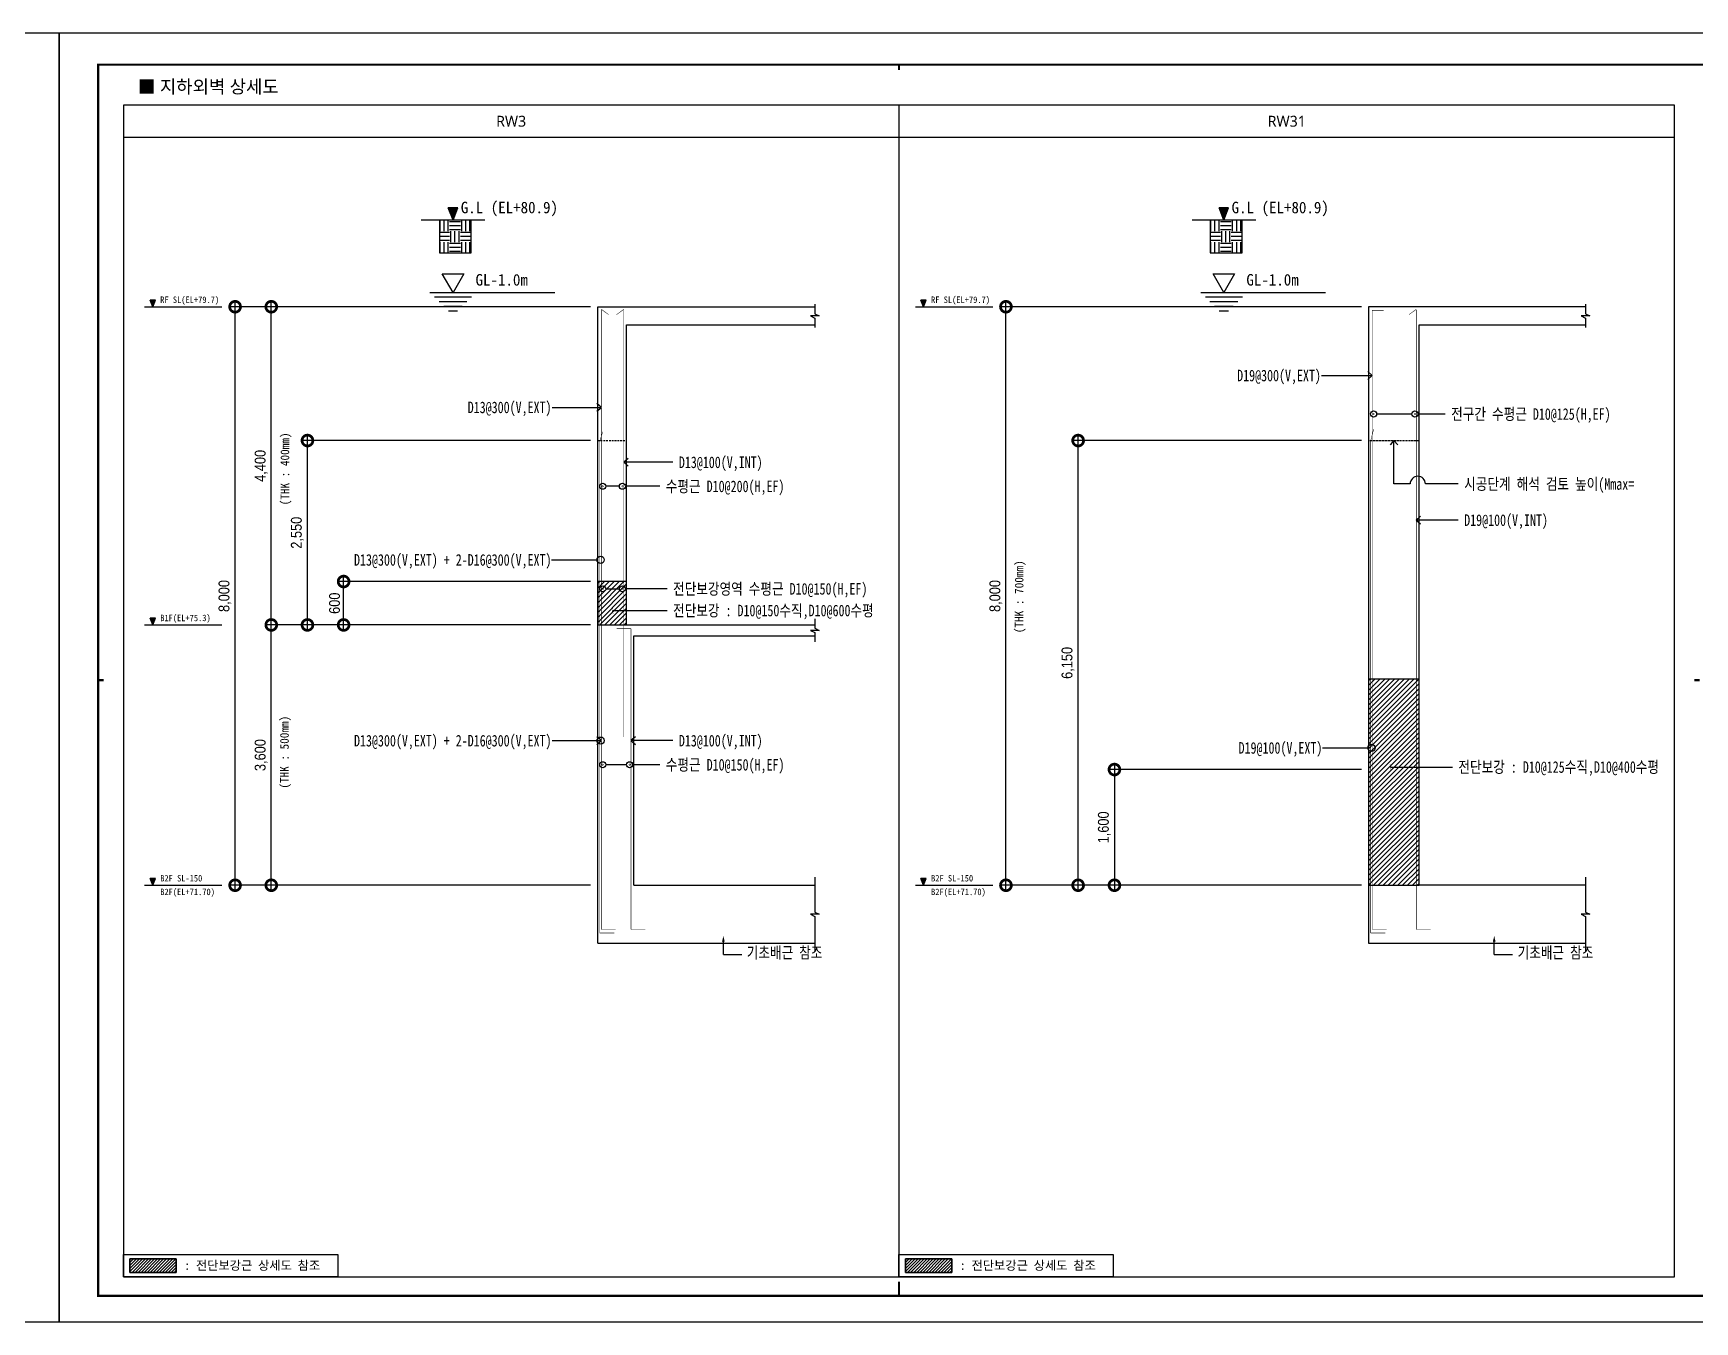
# Model space of a CAD drawing. Header units: millimetres. Extents: x 0 to 252030, y -124740 to 196020.
# Drawn here: x 176072 to 199039, y -71280 to -53460 of the extents above; entities that cross this region are included whole.
import ezdxf
from ezdxf.enums import TextEntityAlignment as Align

# ---------------------------------------------------------------- set-up
doc = ezdxf.new("R2010")
doc.units = ezdxf.units.MM
doc.header["$LTSCALE"] = 30
doc.linetypes.add('H', pattern=[1.3, 0.8, -0.5])
doc.linetypes.add('HID', pattern=[2.3, 1.5, -0.8])
doc.layers.get('DEFPOINTS').update_dxf_attribs({"color": 142})
for name, color, linetype in [('0-LIST.테두리선', 7, 'Continuous'), ('0-SEC1', 3, 'Continuous'), ('0-TEXT', 3, 'Continuous'), ('0-주철근', 2, 'Continuous'), ('0-지시선', 7, 'Continuous'), ('0-해치', 251, 'Continuous'), ('S-CON', 2, 'Continuous'), ('S-SYM', 5, 'Continuous'), ('S-철근', 3, 'Continuous'), ('TABLE-1', 3, 'Continuous'), ('TEX', 3, 'Continuous'), ('TEXT', 6, 'Continuous'), ('X-PLAN-B1F$0$A-DIM', 7, 'Continuous'), ('XR-FORM_(도룡동)$0$Sheet', 7, 'Continuous')]:
    doc.layers.add(name, color=color, linetype=linetype)
doc.styles.add('X-PLAN-B1F$0$Gdim', font='Dotum.ttf', dxfattribs={"width": 0.9})
doc.styles.add('돋음체', font='DotumChe.ttf')
doc.styles.add('맑은 고딕', font='malgun.ttf')
doc.dimstyles.new('X-PLAN-B1F$0$Gdim200', dxfattribs={"dimscale": 200, "dimtxt": 3, "dimasz": 6, "dimexe": 1.5, "dimexo": 2, "dimgap": 1, "dimtad": 1, "dimdec": 0, "dimzin": 0, "dimdsep": 46, "dimlunit": 6, "dimtxsty": 'X-PLAN-B1F$0$Gdim', "dimblk": 'X-PLAN-B1F$0$_DotSmall', "dimcen": 1.5, "dimdle": 1.5, "dimclrd": 1, "dimclre": 1, "dimclrt": 256, "dimazin": 0, "dimtfac": 1, "dimtdec": 0, "dimtix": 1, "dimtmove": 2, "dimatfit": 3, "dimldrblk": 'X-PLAN-B1F$0$_DotSmall', "dimfxl": 1.5, "dimtolj": 1, "dimtzin": 0, "dimlwd": -1, "dimlwe": -1, "dimarcsym": 0})

# ---------------------------------------------------------------- blocks, each defined once
blk = doc.blocks.new('XR-FORM_(도룡동)$0$S')
at = {"layer": 'XR-FORM_(도룡동)$0$Sheet', "const_width": 100}
blk.add_lwpolyline([(1850, 57950), (82250, 57950), (82250, 1200), (1850, 1200)], close=True, dxfattribs=at)
at = {"layer": 'XR-FORM_(도룡동)$0$Sheet', "linetype": 'Continuous', "const_width": 100}
for points in [[(38745, 57950), (38745, 57700)], [(2100, 29575), (1850, 29575)], [(75640, 29575), (75390, 29575)], [(38745, 1846), (38745, 1200)]]:
    blk.add_lwpolyline(points, dxfattribs=at)
blk = doc.blocks.new('XR-FORM_(도룡동)', base_point=(101.33, -56114.51))
at = {"layer": 'DEFPOINTS'}
blk.add_lwpolyline([(0, 0), (420, 0), (420, 297), (0, 297)], close=True, dxfattribs=at)
at = {"xscale": 0.005, "yscale": 0.005, "zscale": 0.005}
blk.add_blockref('XR-FORM_(도룡동)$0$S', (-0.25, 0), dxfattribs=at)
blk = doc.blocks.new('SOIL LEVEL')
at = {"layer": 'S-SYM'}
for p, q in [((1567, 1135), (-629, 1135)), ((348, 703), (0, 703)), ((20, 750), (20, 1125)), ((161, 750), (161, 1125)), ((301, 750), (301, 1125)), ((723, 1078), (348, 1078)), ((723, 938), (348, 938)), ((723, 797), (348, 797)), ((395, 1125), (395, 1135)), ((395, 375), (395, 750)), ((536, 1125), (536, 1135)), ((536, 375), (536, 750)), ((676, 1125), (676, 1135)), ((676, 375), (676, 750)), ((1098, 703), (723, 703)), ((770, 750), (770, 1125)), ((911, 750), (911, 1125)), ((1051, 750), (1051, 1125)), ((348, 563), (0, 563)), ((348, 422), (0, 422)), ((20, 0), (20, 375)), ((161, 0), (161, 375)), ((301, 0), (301, 375)), ((723, 328), (348, 328)), ((723, 188), (348, 188)), ((723, 47), (348, 47)), ((1098, 563), (723, 563)), ((1098, 422), (723, 422)), ((770, 0), (770, 375)), ((911, 0), (911, 375)), ((1051, 0), (1051, 375))]:
    blk.add_line(p, q, dxfattribs=at)
blk.add_lwpolyline([(1098, 1135), (0, 1135), (0, 0), (1098, 0)], close=True, dxfattribs=at)
blk = doc.blocks.new('WATER LEVEL')
at = {"layer": 'S-SYM'}
for p, q in [((-800, 0), (800, 0)), ((-640, -160), (640, -160)), ((-480, -320), (480, -320)), ((-320, -480), (320, -480)), ((-160, -640), (160, -640))]:
    blk.add_line(p, q, dxfattribs=at)
blk.add_lwpolyline([(0, 0), (-370, 640), (370, 640), (0, 0)], dxfattribs=at)
blk = doc.blocks.new('X-PLAN-B1F$0$_DotSmall')
at = {"color": 0, "linetype": 'ByBlock', "const_width": 0.5}
blk.add_lwpolyline([(-0.0625, 0, 1), (0.0625, 0, 1)], format="xyb", close=True, dxfattribs=at)
blk = doc.blocks.new('*D1433')
at = {"layer": 'DEFPOINTS', "color": 0, "transparency": 16777216}
for p in [(179362, -57243), (183874, -57243), (183874, -61643)]:
    blk.add_point(p, dxfattribs=at)
at = {"layer": 'X-PLAN-B1F$0$A-DIM', "color": 1, "transparency": 16777216}
for p, q in [((179362, -61718), (179362, -57168)), ((183774, -57243), (179287, -57243)), ((183774, -61643), (179287, -61643))]:
    blk.add_line(p, q, dxfattribs=at)
at = {"layer": 'X-PLAN-B1F$0$A-DIM', "color": 1, "transparency": 16777216, "xscale": 300, "yscale": 300, "zscale": 300}
for p, rotation in [((179362, -57243), 90), ((179362, -61643), 270)]:
    blk.add_blockref('X-PLAN-B1F$0$_DotSmall', p, dxfattribs=dict(at, rotation=rotation))
at = {"layer": 'X-PLAN-B1F$0$A-DIM', "transparency": 16777216, "insert": (179222, -59443), "char_height": 150, "attachment_point": 5, "rotation": 90, "style": 'X-PLAN-B1F$0$Gdim'}
blk.add_mtext('\\A1;4,400', dxfattribs=at)
blk = doc.blocks.new('*D1434')
at = {"layer": 'DEFPOINTS', "color": 0, "transparency": 16777216}
for p in [(179862, -59093), (183874, -59093), (183874, -61643)]:
    blk.add_point(p, dxfattribs=at)
at = {"layer": 'X-PLAN-B1F$0$A-DIM', "color": 1, "transparency": 16777216}
for p, q in [((179862, -61718), (179862, -59018)), ((183774, -59093), (179787, -59093)), ((183774, -61643), (179787, -61643))]:
    blk.add_line(p, q, dxfattribs=at)
at = {"layer": 'X-PLAN-B1F$0$A-DIM', "color": 1, "transparency": 16777216, "xscale": 300, "yscale": 300, "zscale": 300}
for p, rotation in [((179862, -59093), 90), ((179862, -61643), 270)]:
    blk.add_blockref('X-PLAN-B1F$0$_DotSmall', p, dxfattribs=dict(at, rotation=rotation))
at = {"layer": 'X-PLAN-B1F$0$A-DIM', "transparency": 16777216, "insert": (179722, -60368), "char_height": 150, "attachment_point": 5, "rotation": 90, "style": 'X-PLAN-B1F$0$Gdim'}
blk.add_mtext('\\A1;2,550', dxfattribs=at)
blk = doc.blocks.new('*D1435')
at = {"layer": 'DEFPOINTS', "color": 0, "transparency": 16777216}
for p in [(180362, -61043), (183874, -61043), (183874, -61643)]:
    blk.add_point(p, dxfattribs=at)
at = {"layer": 'X-PLAN-B1F$0$A-DIM', "color": 1, "transparency": 16777216}
for p, q in [((183774, -61043), (180287, -61043)), ((180362, -61718), (180362, -60968)), ((183774, -61643), (180287, -61643))]:
    blk.add_line(p, q, dxfattribs=at)
at = {"layer": 'X-PLAN-B1F$0$A-DIM', "color": 1, "transparency": 16777216, "xscale": 300, "yscale": 300, "zscale": 300}
for p, rotation in [((180362, -61043), 90), ((180362, -61643), 270)]:
    blk.add_blockref('X-PLAN-B1F$0$_DotSmall', p, dxfattribs=dict(at, rotation=rotation))
at = {"layer": 'X-PLAN-B1F$0$A-DIM', "transparency": 16777216, "insert": (180237, -61343), "char_height": 150, "attachment_point": 5, "rotation": 90, "style": 'X-PLAN-B1F$0$Gdim'}
blk.add_mtext('\\A1;600', dxfattribs=at)
blk = doc.blocks.new('*D1436')
at = {"layer": 'DEFPOINTS', "color": 0, "transparency": 16777216}
for p in [(179362, -61643), (183874, -61643), (183874, -65243)]:
    blk.add_point(p, dxfattribs=at)
at = {"layer": 'X-PLAN-B1F$0$A-DIM', "color": 1, "transparency": 16777216}
for p, q in [((183774, -61643), (179287, -61643)), ((179362, -65318), (179362, -61568)), ((183774, -65243), (179287, -65243))]:
    blk.add_line(p, q, dxfattribs=at)
at = {"layer": 'X-PLAN-B1F$0$A-DIM', "color": 1, "transparency": 16777216, "xscale": 300, "yscale": 300, "zscale": 300}
for p, rotation in [((179362, -61643), 90), ((179362, -65243), 270)]:
    blk.add_blockref('X-PLAN-B1F$0$_DotSmall', p, dxfattribs=dict(at, rotation=rotation))
at = {"layer": 'X-PLAN-B1F$0$A-DIM', "transparency": 16777216, "insert": (179222, -63443), "char_height": 150, "attachment_point": 5, "rotation": 90, "style": 'X-PLAN-B1F$0$Gdim'}
blk.add_mtext('\\A1;3,600', dxfattribs=at)
blk = doc.blocks.new('*D1437')
at = {"layer": 'DEFPOINTS', "color": 0, "transparency": 16777216}
for p in [(178862, -57243), (183874, -57243), (183874, -65243)]:
    blk.add_point(p, dxfattribs=at)
at = {"layer": 'X-PLAN-B1F$0$A-DIM', "color": 1, "transparency": 16777216}
for p, q in [((178862, -65318), (178862, -57168)), ((183774, -57243), (178787, -57243)), ((183774, -65243), (178787, -65243))]:
    blk.add_line(p, q, dxfattribs=at)
at = {"layer": 'X-PLAN-B1F$0$A-DIM', "color": 1, "transparency": 16777216, "xscale": 300, "yscale": 300, "zscale": 300}
for p, rotation in [((178862, -57243), 90), ((178862, -65243), 270)]:
    blk.add_blockref('X-PLAN-B1F$0$_DotSmall', p, dxfattribs=dict(at, rotation=rotation))
at = {"layer": 'X-PLAN-B1F$0$A-DIM', "transparency": 16777216, "insert": (178722, -61243), "char_height": 150, "attachment_point": 5, "rotation": 90, "style": 'X-PLAN-B1F$0$Gdim'}
blk.add_mtext('\\A1;8,000', dxfattribs=at)
blk = doc.blocks.new('*D1438')
at = {"layer": 'DEFPOINTS', "color": 0, "transparency": 16777216}
for p in [(190515, -59093), (194530, -59093), (194530, -65243)]:
    blk.add_point(p, dxfattribs=at)
at = {"layer": 'X-PLAN-B1F$0$A-DIM', "color": 1, "transparency": 16777216}
for p, q in [((190515, -65318), (190515, -59018)), ((194430, -59093), (190440, -59093)), ((194430, -65243), (190440, -65243))]:
    blk.add_line(p, q, dxfattribs=at)
at = {"layer": 'X-PLAN-B1F$0$A-DIM', "color": 1, "transparency": 16777216, "xscale": 300, "yscale": 300, "zscale": 300}
for p, rotation in [((190515, -59093), 90), ((190515, -65243), 270)]:
    blk.add_blockref('X-PLAN-B1F$0$_DotSmall', p, dxfattribs=dict(at, rotation=rotation))
at = {"layer": 'X-PLAN-B1F$0$A-DIM', "transparency": 16777216, "insert": (190375, -62168), "char_height": 150, "attachment_point": 5, "rotation": 90, "style": 'X-PLAN-B1F$0$Gdim'}
blk.add_mtext('\\A1;6,150', dxfattribs=at)
blk = doc.blocks.new('*D1439')
at = {"layer": 'DEFPOINTS', "color": 0, "transparency": 16777216}
for p in [(189517, -57243), (194530, -57243), (194530, -65243)]:
    blk.add_point(p, dxfattribs=at)
at = {"layer": 'X-PLAN-B1F$0$A-DIM', "color": 1, "transparency": 16777216}
for p, q in [((189517, -65318), (189517, -57168)), ((194430, -57243), (189442, -57243)), ((194430, -65243), (189442, -65243))]:
    blk.add_line(p, q, dxfattribs=at)
at = {"layer": 'X-PLAN-B1F$0$A-DIM', "color": 1, "transparency": 16777216, "xscale": 300, "yscale": 300, "zscale": 300}
for p, rotation in [((189517, -57243), 90), ((189517, -65243), 270)]:
    blk.add_blockref('X-PLAN-B1F$0$_DotSmall', p, dxfattribs=dict(at, rotation=rotation))
at = {"layer": 'X-PLAN-B1F$0$A-DIM', "transparency": 16777216, "insert": (189378, -61243), "char_height": 150, "attachment_point": 5, "rotation": 90, "style": 'X-PLAN-B1F$0$Gdim'}
blk.add_mtext('\\A1;8,000', dxfattribs=at)
blk = doc.blocks.new('*D1440')
at = {"layer": 'DEFPOINTS', "color": 0, "transparency": 16777216}
for p in [(194530, -63643), (191017, -65243), (194530, -65243)]:
    blk.add_point(p, dxfattribs=at)
at = {"layer": 'X-PLAN-B1F$0$A-DIM', "color": 1, "transparency": 16777216}
for p, q in [((191017, -63568), (191017, -65318)), ((194430, -63643), (190942, -63643)), ((194430, -65243), (190942, -65243))]:
    blk.add_line(p, q, dxfattribs=at)
at = {"layer": 'X-PLAN-B1F$0$A-DIM', "color": 1, "transparency": 16777216, "xscale": 300, "yscale": 300, "zscale": 300}
for p, rotation in [((191017, -63643), 90), ((191017, -65243), 270)]:
    blk.add_blockref('X-PLAN-B1F$0$_DotSmall', p, dxfattribs=dict(at, rotation=rotation))
at = {"layer": 'X-PLAN-B1F$0$A-DIM', "transparency": 16777216, "insert": (190878, -64443), "char_height": 150, "attachment_point": 5, "rotation": 90, "style": 'X-PLAN-B1F$0$Gdim'}
blk.add_mtext('\\A1;1,600', dxfattribs=at)

msp = doc.modelspace()

# ---------------------------------------------------------------- hatches: boundary and pattern name
at = {"layer": '0-지시선'}
for points in [[(181874.37828, -56043.49769), (181808.70009, -55877.03892), (181940.05648, -55877.03892)], [(192529.74445, -56043.49769), (192464.06625, -55877.03892), (192595.42264, -55877.03892)], [(177722.66096, -57243.49769), (177685.71698, -57149.86464), (177759.60494, -57149.86464)], [(188378.02713, -57243.49769), (188341.08314, -57149.86464), (188414.97111, -57149.86464)], [(177722.66096, -61643.49769), (177685.71698, -61549.86464), (177759.60494, -61549.86464)], [(177722.66096, -65243.49769), (177685.71698, -65149.86464), (177759.60494, -65149.86464)], [(188378.02713, -65243.49769), (188341.08314, -65149.86464), (188414.97111, -65149.86464)]]:
    msp.add_hatch(color=256, dxfattribs=at).paths.add_polyline_path(points)
at = {"layer": '0-해치', "linetype": 'Continuous', "lineweight": -2}
h = msp.add_hatch(dxfattribs=at)
h.set_pattern_fill('ANSI31', color=5, scale=15)
h.set_pattern_definition([(45, (-183583.52, 84964.77), (-33.6759605, 33.6759605), [])])
h.paths.add_polyline_path([(183874.37828, -61043.49769), (183874.37828, -61643.49769), (184274.37828, -61643.49769), (184274.37828, -61043.49769)])
h = msp.add_hatch(dxfattribs=at)
h.set_pattern_fill('ANSI31', color=5, scale=15)
h.set_pattern_definition([(45, (-186028.154, 84864.77), (-33.6759605, 33.6759605), [])])
h.paths.add_polyline_path([(194529.74445, -65243.49769), (195229.74445, -65243.49769), (195229.74445, -62393.49769), (194529.74445, -62393.49769)])
at = {"layer": '0-해치'}
h = msp.add_hatch(dxfattribs=at)
h.set_pattern_fill('ANSI31', color=256, scale=9.311546)
h.set_pattern_definition([(45, (148800.596, -50567.454), (-20.905017, 20.905017), [])])
h.paths.add_polyline_path([(177408.06036, -70598.07391), (178048.95983, -70598.07391), (178048.95983, -70411.65541), (177408.06036, -70411.65541)])
h = msp.add_hatch(dxfattribs=at)
h.set_pattern_fill('ANSI31', color=256, scale=9.311546)
h.set_pattern_definition([(45, (159521.846, -50567.454), (-20.905017, 20.905017), [])])
h.paths.add_polyline_path([(188129.31036, -70598.07391), (188770.20983, -70598.07391), (188770.20983, -70411.65541), (188129.31036, -70411.65541)])

# ---------------------------------------------------------------- linework, layer by layer
at = {"layer": '0-LIST.테두리선', "ltscale": 3}
for points in [[(177317.25014, -70349.22075), (180280.2978, -70349.22075), (180280.2978, -70660.50857), (177317.25014, -70660.50857)], [(188038.50014, -70349.22075), (191001.5478, -70349.22075), (191001.5478, -70660.50857), (188038.50014, -70660.50857)]]:
    msp.add_lwpolyline(points, close=True, dxfattribs=at)
at = {"layer": '0-주철근', "const_width": 7}
for points in [[(183924.37828, -65854.50804), (183924.37828, -57289.49769, -0.6159634636), (183933.94942, -57284.67618), (184024.36051, -57351.64089)], [(184234.37828, -63193.49769), (184234.37828, -57289.49769, 0.6159634636), (184224.80714, -57284.67618), (184134.39605, -57351.64089)], [(195189.74445, -65854.50804), (195189.74445, -57289.49769, 0.6159634636), (195180.17331, -57284.67618), (195089.76222, -57351.64089)]]:
    msp.add_lwpolyline(points, format="xyb", dxfattribs=at)
for points in [[(194579.74445, -65854.50804), (194579.74445, -57293.49769), (194740.37615, -57293.49769)], [(183944.40712, -58971.99597), (183904.37828, -59093.49769), (183904.37828, -65904.50804), (184104.37828, -65904.50804)], [(194599.77329, -58934.15468), (194559.74445, -59094.01626), (194559.74445, -65904.50804)], [(184134.37828, -61693.49769), (184334.37828, -61693.49769)], [(184334.37828, -65854.50804), (184334.37828, -61693.49769)], [(183924.37828, -65854.50804), (184124.37828, -65854.50804)], [(184334.37828, -65854.50804), (184534.37828, -65854.50804)], [(194559.74445, -65904.50804), (194759.74445, -65904.50804)], [(194579.74445, -65854.50804), (194779.74445, -65854.50804)], [(195189.74445, -65854.50804), (195389.74445, -65854.50804)]]:
    msp.add_lwpolyline(points, dxfattribs=at)
for points in [[(194589.6356, -58725.78132, 1), (194607.6356, -58725.78132, 1)], [(195179.85329, -58725.78132, -1), (195161.85329, -58725.78132, -1)], [(183934.26944, -59725.78132, 1), (183952.26944, -59725.78132, 1)], [(184224.48713, -59725.78132, -1), (184206.48713, -59725.78132, -1)], [(183934.26944, -61143.978, -1), (183952.26944, -61143.978, -1)], [(184224.48713, -61143.978, 1), (184206.48713, -61143.978, 1)], [(183934.26944, -63575.78132, 1), (183952.26944, -63575.78132, 1)], [(184324.48713, -63575.78132, -1), (184306.48713, -63575.78132, -1)]]:
    msp.add_lwpolyline(points, format="xyb", close=True, dxfattribs=at)
at = {"layer": '0-지시선'}
for p, q in [((181940.05648, -55877.03892), (181808.70009, -55877.03892)), ((181874.37828, -56043.49769), (181808.70009, -55877.03892)), ((181874.37828, -56043.49769), (181940.05648, -55877.03892)), ((192595.42264, -55877.03892), (192464.06625, -55877.03892)), ((192529.74445, -56043.49769), (192464.06625, -55877.03892)), ((192529.74445, -56043.49769), (192595.42264, -55877.03892)), ((177759.60494, -57149.86464), (177685.71698, -57149.86464)), ((177722.66096, -57243.49769), (177685.71698, -57149.86464)), ((177722.66096, -57243.49769), (177759.60494, -57149.86464)), ((188414.97111, -57149.86464), (188341.08314, -57149.86464)), ((188378.02713, -57243.49769), (188341.08314, -57149.86464)), ((188378.02713, -57243.49769), (188414.97111, -57149.86464)), ((177610.16096, -57243.49769), (178678.91096, -57243.49769)), ((188265.52713, -57243.49769), (189334.27713, -57243.49769)), ((193881.03581, -58193.49769), (194579.74445, -58193.49769)), ((183245.66965, -58633.99769), (183924.37828, -58633.99769)), ((194640.41042, -58725.78132), (195129.07848, -58725.78132)), ((195588.45308, -58726.26163), (195212.62535, -58726.26163)), ((184913.08692, -59393.49769), (184234.37828, -59393.49769)), ((184173.71231, -59725.78132), (183985.04425, -59725.78132)), ((184733.08692, -59725.78132), (184257.26194, -59725.78132)), ((195768.45308, -60193.49769), (195189.74445, -60193.49769)), ((183235.66965, -60743.49769), (183864.37828, -60743.49769)), ((183985.04425, -61143.978), (184173.71231, -61143.978)), ((184833.08692, -61143.49769), (184257.25918, -61143.49769)), ((177759.60494, -61549.86464), (177685.71698, -61549.86464)), ((177722.66096, -61643.49769), (177685.71698, -61549.86464)), ((177722.66096, -61643.49769), (177759.60494, -61549.86464)), ((184079.37828, -61443.978), (184833.08692, -61443.978)), ((177610.16096, -61643.49769), (178678.91096, -61643.49769)), ((183245.66965, -63243.49769), (183924.37828, -63243.49769)), ((184913.08692, -63243.49769), (184334.37828, -63243.49769)), ((193891.03581, -63343.49769), (194519.74445, -63343.49769)), ((184273.71231, -63575.78132), (183985.04425, -63575.78132)), ((184733.08692, -63575.78132), (184357.26194, -63575.78132)), ((194834.74445, -63608.26581), (195688.45308, -63608.26581)), ((177759.60494, -65149.86464), (177685.71698, -65149.86464)), ((177722.66096, -65243.49769), (177685.71698, -65149.86464)), ((177722.66096, -65243.49769), (177759.60494, -65149.86464)), ((188414.97111, -65149.86464), (188341.08314, -65149.86464)), ((188378.02713, -65243.49769), (188341.08314, -65149.86464)), ((188378.02713, -65243.49769), (188414.97111, -65149.86464)), ((177610.16096, -65243.49769), (178678.91096, -65243.49769)), ((188265.52713, -65243.49769), (189334.27713, -65243.49769)), ((185611.21293, -66202.00487), (185611.21293, -66023.40394)), ((196266.5791, -66202.00487), (196266.5791, -66023.40394)), ((185611.21293, -66202.00487), (185865.59227, -66202.00487)), ((196266.5791, -66202.00487), (196520.95844, -66202.00487))]:
    msp.add_line(p, q, dxfattribs=at)
for points in [[(194519.73552, -58246.86884), (194579.74445, -58193.49769), (194519.73552, -58140.12655)], [(183864.36935, -58687.36884), (183924.37828, -58633.99769), (183864.36935, -58580.62655)], [(194933.11559, -59153.50662), (194879.74445, -59093.49769), (194826.3733, -59153.50662)], [(184294.38721, -59340.12655), (184234.37828, -59393.49769), (184294.38721, -59446.86884)], [(195249.75338, -60140.12655), (195189.74445, -60193.49769), (195249.75338, -60246.86884)], [(183864.36935, -63296.86884), (183924.37828, -63243.49769), (183864.36935, -63190.12655)], [(184394.38721, -63190.12655), (184334.37828, -63243.49769), (184394.38721, -63296.86884)]]:
    msp.add_lwpolyline(points, dxfattribs=at)
for points, format in [([(195768.45308, -59693.49769), (195315.39164, -59693.49769, 1), (195104.09726, -59693.49769), (194879.74445, -59693.49769), (194879.74445, -59093.49769)], "xyb"), ([(185611.21293, -65943.49769, 0, 37.24618, 0), (185611.21293, -66023.40394, 37.24618, 37.24618, 0)], "xyseb"), ([(196266.5791, -65943.49769, 0, 37.24618, 0), (196266.5791, -66023.40394, 37.24618, 37.24618, 0)], "xyseb")]:
    msp.add_lwpolyline(points, format=format, dxfattribs=at)
at = {"layer": '0-지시선', "const_width": 4}
for points in [[(184068.56616, -61403.62663), (184082.08635, -61414.36375), (184086.33468, -61424.54435), (184084.40179, -61434.35393), (184079.37828, -61443.978), (184074.35477, -61453.60207), (184072.42188, -61463.41165), (184076.67022, -61473.59225), (184090.1904, -61484.32937)], [(194823.93233, -63567.91444), (194837.45251, -63578.65156), (194841.70085, -63588.83216), (194839.76796, -63598.64174), (194834.74445, -63608.26581), (194829.72094, -63617.88988), (194827.78805, -63627.69946), (194832.03639, -63637.88006), (194845.55657, -63648.61718)]]:
    msp.add_lwpolyline(points, dxfattribs=at)
at = {"layer": '0-지시선', "linetype": 'Continuous', "lineweight": -2}
for points in [[(177408.06036, -70411.65541), (178048.95983, -70411.65541), (178048.95983, -70598.07391), (177408.06036, -70598.07391)], [(188129.31036, -70411.65541), (188770.20983, -70411.65541), (188770.20983, -70598.07391), (188129.31036, -70598.07391)]]:
    msp.add_lwpolyline(points, close=True, dxfattribs=at)
at = {"layer": '0-지시선'}
for centre, radius in [((194598.6356, -58725.78132), 41.77481), ((195170.85329, -58725.78132), 41.77481), ((183943.26944, -59725.78132), 41.77481), ((184215.48713, -59725.78132), 41.77481), ((183914.37828, -60743.49769), 50), ((183943.26944, -61143.978), 41.77481), ((184215.48713, -61143.978), 41.77481), ((183914.37828, -63243.49769), 50), ((194569.74445, -63343.49769), 50), ((183943.26944, -63575.78132), 41.77481), ((184315.48713, -63575.78132), 41.77481)]:
    msp.add_circle(centre, radius, dxfattribs=at)
at = {"layer": '0-해치', "color": 5, "linetype": 'Continuous', "lineweight": -2}
for points in [[(183874.37828, -61643.49769), (184274.37828, -61643.49769), (184274.37828, -61043.49769), (183874.37828, -61043.49769)], [(194529.74445, -65243.49769), (195229.74445, -65243.49769), (195229.74445, -62393.49769), (194529.74445, -62393.49769)]]:
    msp.add_lwpolyline(points, close=True, dxfattribs=at)
at = {"layer": '0-해치', "linetype": 'Continuous', "lineweight": -2}
for points in [[(177408.06036, -70411.65541), (177408.06036, -70598.07391), (178048.95983, -70598.07391), (178048.95983, -70411.65541)], [(188129.31036, -70411.65541), (188129.31036, -70598.07391), (188770.20983, -70598.07391), (188770.20983, -70411.65541)]]:
    msp.add_lwpolyline(points, close=True, dxfattribs=at)
at = {"layer": 'S-CON', "color": 4, "linetype": 'Continuous', "lineweight": -2}
for p, q in [((183874.37828, -57243.49769), (186874.37828, -57243.49769)), ((183874.37828, -66043.49769), (183874.37828, -57243.49769)), ((184274.37828, -61643.49769), (184274.37828, -57493.49769)), ((184274.37828, -57493.49769), (186874.37828, -57493.49769)), ((184274.37828, -61643.49769), (186874.37828, -61643.49769)), ((184374.37828, -65243.49769), (184374.37828, -61793.49769)), ((184374.37828, -61793.49769), (186874.37828, -61793.49769)), ((184374.37828, -65243.49769), (186874.37828, -65243.49769)), ((183874.37828, -66043.49769), (186874.37828, -66043.49769))]:
    msp.add_line(p, q, dxfattribs=at)
at = {"layer": 'S-CON', "color": 4, "linetype": 'H', "lineweight": -2}
msp.add_line((183874.37828, -59093.49769), (184274.37828, -59093.49769), dxfattribs=at)
at = {"layer": 'S-CON', "color": 4, "linetype": 'Continuous', "lineweight": -2}
for points in [[(186874.37828, -57208.49769), (186874.37828, -57338.49769), (186934.37828, -57368.49769), (186814.37828, -57368.49769), (186874.37828, -57398.49769), (186874.37828, -57528.49769)], [(197529.74445, -57243.49769), (194529.74445, -57243.49769), (194529.74445, -66043.49769), (197529.74445, -66043.49769)], [(197529.74445, -57208.49769), (197529.74445, -57338.49769), (197589.74445, -57368.49769), (197469.74445, -57368.49769), (197529.74445, -57398.49769), (197529.74445, -57528.49769)], [(197529.74445, -65243.49769), (195229.74445, -65243.49769), (195229.74445, -57493.49769), (197529.74445, -57493.49769)], [(186874.37828, -61558.49769), (186874.37828, -61688.49769), (186934.37828, -61718.49769), (186814.37828, -61718.49769), (186874.37828, -61748.49769), (186874.37828, -61878.49769)], [(186874.37828, -65133.49769), (186874.37828, -65613.49769), (186934.37828, -65643.49769), (186814.37828, -65643.49769), (186874.37828, -65673.49769), (186874.37828, -66153.49769)], [(197529.74445, -65133.49769), (197529.74445, -65613.49769), (197589.74445, -65643.49769), (197469.74445, -65643.49769), (197529.74445, -65673.49769), (197529.74445, -66153.49769)]]:
    msp.add_lwpolyline(points, dxfattribs=at)
at = {"layer": 'S-CON', "color": 4, "linetype": 'HID', "lineweight": -2, "ltscale": 0.3}
msp.add_lwpolyline([(194529.74445, -59093.49769), (195229.74445, -59093.49769)], dxfattribs=at)
at = {"layer": 'S-SYM'}
for p, q in [((182194.37828, -57043.49769), (183279.63559, -57043.49769)), ((192849.74445, -57043.49769), (193935.00175, -57043.49769))]:
    msp.add_line(p, q, dxfattribs=at)
at = {"layer": 'S-철근'}
msp.add_line((188038.50014, -54454.4916), (188038.50014, -70660.50857), dxfattribs=at)
at = {"layer": 'TABLE-1'}
msp.add_line((177317.25014, -54899.54141), (198759.75014, -54899.54141), dxfattribs=at)
msp.add_lwpolyline([(177317.25014, -70660.50857), (198759.75014, -70660.50857), (198759.75014, -54454.4916), (177317.25014, -54454.4916)], close=True, dxfattribs=at)

# ---------------------------------------------------------------- block references
at = {"layer": '0-SEC1', "xscale": 60, "yscale": 60, "zscale": 60}
for p in [(157310.02429, -3438150.57868), (182510.02429, -3438150.57868)]:
    msp.add_blockref('XR-FORM_(도룡동)', p, dxfattribs=at)
at = {"layer": 'S-SYM', "xscale": 0.4, "yscale": 0.4, "zscale": 0.4}
for name, p in [('SOIL LEVEL', (181686.92489, -56497.60501)), ('SOIL LEVEL', (192342.29105, -56497.60501)), ('WATER LEVEL', (181874.37828, -57043.49769)), ('WATER LEVEL', (192529.74445, -57043.49769))]:
    msp.add_blockref(name, p, dxfattribs=at)

# ---------------------------------------------------------------- texts
at = {"layer": '0-TEXT', "color": 2, "style": '돋음체'}
for p in [(181981.31136, -55950.11551), (192636.67753, -55950.11551)]:
    msp.add_text('G.L (EL+80.9)', height=160, dxfattribs=at).set_placement(p)
at = {"layer": '0-TEXT', "style": '돋음체'}
for s, height, p in [('GL-1.0m', 160, (182185.31107, -56950.11551)), ('GL-1.0m', 160, (192840.67724, -56950.11551)), ('RF SL(EL+79.7)', 90, (177826.8769, -57190.97021)), ('RF SL(EL+79.7)', 90, (188482.24306, -57190.97021)), ('B1F(EL+75.3)', 90, (177826.8769, -61590.97021)), ('B2F SL-150', 90, (177826.8769, -65190.97021)), ('B2F SL-150', 90, (188482.24306, -65190.97021)), ('B2F(EL+71.70)', 90, (177826.8769, -65379.50797)), ('B2F(EL+71.70)', 90, (188482.24306, -65379.50797)), (': 전단보강근 상세도 참조', 124.153948, (178159.3063, -70561.534, 0.00034)), (': 전단보강근 상세도 참조', 124.153948, (188880.5563, -70561.534, 0.00034))]:
    msp.add_text(s, height=height, dxfattribs=at).set_placement(p)
at = {"layer": '0-TEXT', "color": 4, "style": '돋음체', "width": 0.8}
for s, p in [('D19@300(V,EXT)', (193871.03581, -58193.49769)), ('D13@300(V,EXT)', (183235.66965, -58633.99769)), ('D13@300(V,EXT) + 2-D16@300(V,EXT)', (183235.66965, -60743.49769)), ('D13@300(V,EXT) + 2-D16@300(V,EXT)', (183235.66965, -63243.49769)), ('D19@100(V,EXT)', (193891.03581, -63343.49769))]:
    msp.add_text(s, height=160, dxfattribs=at).set_placement(p, align=Align.MIDDLE_RIGHT)
for s, p in [(' 전구간 수평근 D10@125(H,EF)', (195588.45308, -58726.26163)), (' D13@100(V,INT)', (184913.08692, -59393.49769)), (' 수평근 D10@200(H,EF)', (184733.08692, -59726.26163)), (' 시공단계 해석 검토 높이(Mmax=', (195768.45308, -59693.49769)), (' D19@100(V,INT)', (195768.45308, -60193.49769)), (' 전단보강영역 수평근 D10@150(H,EF)', (184833.08692, -61143.49769)), (' 전단보강 : D10@150수직,D10@600수평', (184833.08692, -61443.49769)), (' D13@100(V,INT)', (184913.08692, -63243.49769)), (' 수평근 D10@150(H,EF)', (184733.08692, -63576.26163)), (' 전단보강 : D10@125수직,D10@400수평', (195688.45308, -63607.7855))]:
    msp.add_text(s, height=160, dxfattribs=at).set_placement(p, align=Align.MIDDLE_LEFT)
at = {"layer": '0-TEXT', "linetype": 'Continuous', "style": '돋음체'}
for s, p in [('(THK : 400mm)', (179609.64922, -59989.3235)), ('(THK : 700mm)', (189758.76539, -61757.3793)), ('(THK : 500mm)', (179603.39922, -63907.3793))]:
    msp.add_text(s, height=120, rotation=90, dxfattribs=at).set_placement(p)
at = {"layer": '0-TEXT', "color": 4, "style": '돋음체', "width": 0.8}
for p in [(185934.22495, -66253.75308), (196589.59111, -66253.75308)]:
    msp.add_text('기초배근 참조', height=160, dxfattribs=at).set_placement(p)
at = {"layer": 'TEX', "style": '맑은 고딕'}
for s, p in [('RW3', (182677.87514, -54677.0165)), ('RW31', (193399.12514, -54677.0165))]:
    msp.add_text(s, height=150, dxfattribs=at).set_placement(p, align=Align.MIDDLE_CENTER)
at = {"layer": 'TEXT', "style": '맑은 고딕'}
msp.add_text('■ 지하외벽 상세도', height=180, dxfattribs=at).set_placement((177516.07557, -54199.02203), align=Align.MIDDLE_LEFT)

# ---------------------------------------------------------------- dimensions: what is measured, and where the dimension line sits
at = {"layer": 'X-PLAN-B1F$0$A-DIM'}
for base, p1, p2, angle, override, picture, middle in [((178861.87828, -57243.49769), (183874.37828, -65243.49769), (183874.37828, -57243.49769), 90, {"dimscale": 50, "dimblk": 'X-PLAN-B1F$0$_DotSmall'}, '*D1437', (178722.32604, -61243.49769)), ((179361.87828, -57243.49769), (183874.37828, -61643.49769), (183874.37828, -57243.49769), 90, {"dimscale": 50, "dimblk": 'X-PLAN-B1F$0$_DotSmall'}, '*D1433', (179222.32604, -59443.49769)), ((189517.24445, -57243.49769), (194529.74445, -65243.49769), (194529.74445, -57243.49769), 90, {"dimscale": 50, "dimblk": 'X-PLAN-B1F$0$_DotSmall'}, '*D1439', (189377.69221, -61243.49769)), ((179861.87828, -59093.49769), (183874.37828, -61643.49769), (183874.37828, -59093.49769), 90, {"dimscale": 50, "dimblk": 'X-PLAN-B1F$0$_DotSmall'}, '*D1434', (179722.32604, -60368.49769)), ((190514.76304, -59093.49769), (194529.74445, -65243.49769), (194529.74445, -59093.49769), 90, {"dimscale": 50, "dimtxsty": 'X-PLAN-B1F$0$Gdim', "dimblk": 'X-PLAN-B1F$0$_DotSmall'}, '*D1438', (190375.21081, -62168.49769)), ((180361.87828, -61043.49769), (183874.37828, -61643.49769), (183874.37828, -61043.49769), 90, {"dimscale": 50, "dimblk": 'X-PLAN-B1F$0$_DotSmall'}, '*D1435', (180236.77652, -61343.49769)), ((179361.87828, -61643.49769), (183874.37828, -65243.49769), (183874.37828, -61643.49769), 90, {"dimscale": 50, "dimblk": 'X-PLAN-B1F$0$_DotSmall'}, '*D1436', (179222.32604, -63443.49769)), ((191017.24445, -65243.49769), (194529.74445, -63643.49769), (194529.74445, -65243.49769), 270, {"dimscale": 50, "dimtxsty": 'X-PLAN-B1F$0$Gdim', "dimblk": 'X-PLAN-B1F$0$_DotSmall'}, '*D1440', (190877.69221, -64443.49769))]:
    dim = msp.add_linear_dim(base=base, p1=p1, p2=p2, angle=angle, dimstyle='X-PLAN-B1F$0$Gdim200', override=override, dxfattribs=at)
    dim.commit()
    dim.dimension.update_dxf_attribs({"geometry": picture, "text_midpoint": middle})

doc.saveas('drawing.dxf')
